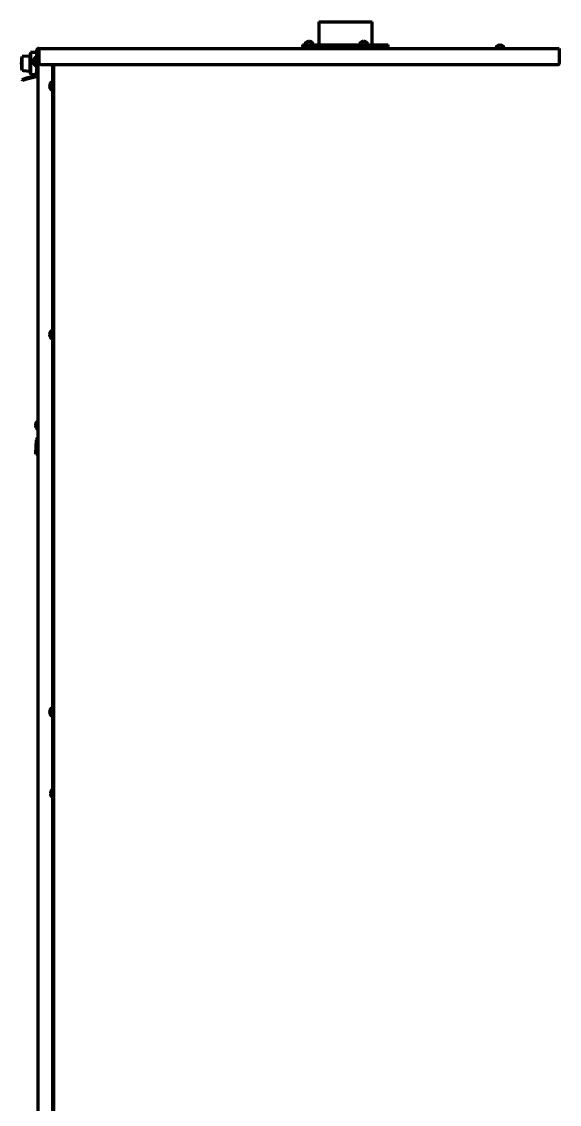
# Model space of a CAD drawing. Header units: inches. Extents: x -2405 to 7588, y 441 to 5654.
# Drawn here: x 4214 to 4717, y 3117 to 4129 of the extents above; entities that cross this region are included whole.
import ezdxf

# ---------------------------------------------------------------- set-up
doc = ezdxf.new("R2010")
doc.units = ezdxf.units.IN

msp = doc.modelspace()

# ---------------------------------------------------------------- linework, layer by layer
at = {"linetype": 'Continuous', "lineweight": 70}
for p, q in [((4491.6, 4128.7), (4541.6, 4128.7)), ((4491.6, 4128.7), (4491.6, 4107.1)), ((4541.6, 4107.1), (4541.6, 4128.7)), ((4480.3, 4109.6), (4480.3, 4109.6)), ((4484.9, 4109.6), (4484.9, 4109.6)), ((4531.3, 4109.6), (4531.3, 4109.6)), ((4535.9, 4109.6), (4535.9, 4109.6)), ((4222.2, 4100), (4221.6, 4096.6)), ((4222.2, 4100), (4222.2, 4079.3)), ((4227.8, 4100), (4222.2, 4100)), ((4227.8, 4101.6), (4228.8, 4101.6)), ((4227.8, 4101.6), (4227.8, 4081.6)), ((4228.8, 4101.6), (4228.8, 4081.6)), ((4229, 4099.9), (4229, 2775.7)), ((4229.8, 4103.6), (4716.6, 4103.6)), ((4229.8, 4103.6), (4229.8, 4101.5)), ((4229.8, 4101.5), (4229.8, 4091.6)), ((4516.6, 4104.6), (4475.6, 4104.6)), ((4475.6, 4104.6), (4475.6, 4103.6)), ((4476.6, 4107.1), (4516.6, 4107.1)), ((4476.6, 4107.1), (4476.6, 4105.6)), ((4476.6, 4105.6), (4556.6, 4105.6)), ((4478.6, 4107.7), (4478.6, 4107.5)), ((4481, 4104.8), (4480.7, 4104.6)), ((4480.9, 4105.6), (4481, 4105.5)), ((4481, 4105.5), (4481, 4104.8)), ((4484.2, 4105.5), (4481, 4105.5)), ((4481, 4104.8), (4484.2, 4104.8)), ((4484.2, 4105.5), (4484.4, 4105.6)), ((4484.2, 4104.8), (4484.2, 4105.5)), ((4484.5, 4104.6), (4484.2, 4104.8)), ((4486.6, 4107.5), (4486.6, 4107.7)), ((4491.6, 4105.6), (4491.6, 4104.6)), ((4516.6, 4107.1), (4556.6, 4107.1)), ((4557.6, 4104.6), (4516.6, 4104.6)), ((4529.6, 4107.7), (4529.6, 4107.5)), ((4532, 4104.8), (4531.7, 4104.6)), ((4531.9, 4105.6), (4532, 4105.5)), ((4532, 4105.5), (4532, 4104.8)), ((4535.2, 4105.5), (4532, 4105.5)), ((4532, 4104.8), (4535.2, 4104.8)), ((4535.2, 4105.5), (4535.4, 4105.6)), ((4535.2, 4104.8), (4535.2, 4105.5)), ((4535.5, 4104.6), (4535.2, 4104.8)), ((4537.6, 4107.5), (4537.6, 4107.7)), ((4541.6, 4104.6), (4541.6, 4105.6)), ((4556.6, 4105.6), (4556.6, 4107.1)), ((4557.6, 4103.6), (4557.6, 4104.6)), ((4657.1, 4104.2), (4657.1, 4104)), ((4658.8, 4106.1), (4658.8, 4106.1)), ((4663.4, 4106.1), (4663.4, 4106.1)), ((4665.1, 4104), (4665.1, 4104.2)), ((4716.6, 4103.6), (4716.6, 4101.5)), ((4716.6, 4102.5), (4716.6, 4102.5)), ((4716.6, 4101.5), (4716.6, 4089.6)), ((4214.8, 4096.1), (4214.3, 4096.1)), ((4214.3, 4096.1), (4215.3, 4096.1)), ((4214.3, 4083.2), (4214.3, 4096.1)), ((4221.6, 4096.6), (4215.3, 4096.2)), ((4215.3, 4096.2), (4215.3, 4096.1)), ((4221.6, 4096.6), (4221.6, 4082.6)), ((4225.3, 4093.8), (4225.4, 4093.8)), ((4225.4, 4089.2), (4225.3, 4089.2)), ((4227.2, 4095.5), (4227.2, 4095.5)), ((4227.4, 4095.5), (4227.2, 4095.5)), ((4229, 4095.6), (4228.8, 4095.6)), ((4229, 4093.6), (4228.8, 4093.3)), ((4228.8, 4089.8), (4229, 4089.4)), ((4232.8, 4088.6), (4715.6, 4088.6)), ((4243, 2777.7), (4243, 4088.6)), ((4243.8, 2437.1), (4243.8, 4088.6)), ((4215.3, 4083.1), (4214.3, 4083.2)), ((4215.3, 4083.1), (4215.3, 4083.1)), ((4215.3, 4083.1), (4221.6, 4082.6)), ((4227.1, 4078.2), (4217.2, 4075.5)), ((4221.6, 4082.6), (4222.2, 4079.3)), ((4222.2, 4079.3), (4227.8, 4079.3)), ((4227.2, 4087.5), (4227.2, 4087.5)), ((4227.2, 4087.5), (4227.4, 4087.5)), ((4227.8, 4078.6), (4227.8, 4081.6)), ((4227.8, 4078.6), (4228.8, 4078.6)), ((4228.8, 4083.6), (4229, 4083.6)), ((4228.8, 4081.6), (4228.8, 4078.6)), ((4214.3, 4074.7), (4217.2, 4075.5)), ((4214.3, 4074.7), (4214.6, 4073.8)), ((4217.5, 4074.6), (4214.6, 4073.8)), ((4227.3, 4077.2), (4217.5, 4074.6)), ((4240.5, 4070.8), (4240.6, 4070.8)), ((4242.6, 4072.5), (4242.4, 4072.5)), ((4240.6, 4066.2), (4240.5, 4066.2)), ((4242.4, 4064.5), (4242.6, 4064.5)), ((4240.5, 3838.6), (4240.6, 3838.6)), ((4242.6, 3840.3), (4242.4, 3840.3)), ((4240.6, 3834), (4240.5, 3834)), ((4242.4, 3832.3), (4242.6, 3832.3)), ((4227.3, 3753.8), (4227.4, 3753.8)), ((4227.4, 3749.2), (4227.3, 3749.2)), ((4227.2, 3725.5), (4227.7, 3737.8)), ((4228.2, 3725.4), (4228.7, 3737.8)), ((4227.2, 3724.5), (4227.2, 3725.5)), ((4228.2, 3724.4), (4227.2, 3724.5)), ((4228.2, 3725.4), (4228.2, 3724.4)), ((4240.5, 3485.9), (4240.6, 3485.9)), ((4240.6, 3481.3), (4240.5, 3481.3)), ((4242.6, 3487.6), (4242.4, 3487.6)), ((4242.4, 3479.6), (4242.6, 3479.6)), ((4241.3, 3409.8), (4241.4, 3409.8)), ((4241.4, 3405.2), (4241.3, 3405.2))]:
    msp.add_line(p, q, dxfattribs=at)
for centre, radius, start, end in [((4479, 4107.7), 0.4, 149.6988, 180), ((4482.8, 4105.5), 4.8, 121.5837, 149.6988), ((4482.6, 4105.8), 3.78, 90.0035, 97.6041), ((4482.6, 4105.8), 3.78, 82.3959, 89.9965), ((4482.4, 4105.5), 4.8, 30.3012, 58.4186), ((4486.2, 4107.7), 0.4, 0, 30.3012), ((4530, 4107.7), 0.4, 149.6988, 180), ((4533.8, 4105.5), 4.8, 121.5837, 149.6988), ((4533.6, 4105.8), 3.78, 90.0035, 97.6041), ((4533.6, 4105.8), 3.78, 82.3959, 89.9965), ((4533.4, 4105.5), 4.8, 30.3012, 58.4186), ((4537.2, 4107.7), 0.4, 0, 30.3012), ((4479, 4107.5), 0.4, 180, 270), ((4486.2, 4107.5), 0.4, 270, 0), ((4530, 4107.5), 0.4, 180, 270), ((4537.2, 4107.5), 0.4, 270, 0), ((4657.5, 4104.2), 0.4, 149.6988, 180), ((4657.5, 4104), 0.4, 180, 270), ((4661.3, 4102), 4.8, 121.5837, 149.6988), ((4661.1, 4102.3), 3.78, 90.0035, 97.6041), ((4661.1, 4102.3), 3.78, 82.3959, 89.9965), ((4660.9, 4102), 4.8, 30.3012, 58.4186), ((4664.7, 4104), 0.4, 270, 0), ((4664.7, 4104.2), 0.4, 0, 30.3012), ((4229.4, 4091.3), 4.8, 120.3012, 148.4186), ((4229.1, 4091.5), 3.78, 172.3959, 179.9965), ((4229.1, 4091.5), 3.78, 180.0035, 187.6041), ((4229.4, 4091.7), 4.8, 211.5837, 239.6988), ((4227.2, 4095.1), 0.4, 90, 120.3012), ((4227.2, 4095.1), 0.4, 90, 120.3012), ((4227.4, 4095.1), 0.4, 0, 90), ((4227.4, 4087.9), 0.4, 270, 0), ((4231.4, 4091.3), 4.8, 120.3012, 123.0826), ((4231.4, 4091.7), 4.8, 236.9176, 239.6988), ((4227.2, 4087.9), 0.4, 239.6988, 270), ((4227.2, 4087.9), 0.4, 239.6988, 270), ((4226.8, 4079.1), 1, 285, 0), ((4226.8, 4079.1), 2, 285, 345.5426), ((4244.6, 4068.3), 4.8, 120.3012, 148.4186), ((4244.3, 4068.5), 3.78, 172.3959, 179.9965), ((4244.3, 4068.5), 3.78, 180.0035, 187.6041), ((4242.4, 4072.1), 0.4, 90, 120.3012), ((4242.6, 4072.1), 0.4, 0, 90), ((4244.6, 4068.7), 4.8, 211.5837, 239.6988), ((4242.4, 4064.9), 0.4, 239.6988, 270), ((4242.6, 4064.9), 0.4, 270, 0), ((4244.6, 3836.1), 4.8, 120.3012, 148.4186), ((4244.3, 3836.3), 3.78, 172.3959, 179.9965), ((4244.3, 3836.3), 3.78, 180.0035, 187.6041), ((4242.4, 3839.9), 0.4, 90, 120.3012), ((4242.6, 3839.9), 0.4, 0, 90), ((4244.6, 3836.5), 4.8, 211.5837, 239.6988), ((4242.4, 3832.7), 0.4, 239.6988, 270), ((4242.6, 3832.7), 0.4, 270, 0), ((4231.4, 3751.3), 4.8, 120.3012, 148.4186), ((4231.1, 3751.5), 3.78, 172.3959, 179.9965), ((4231.1, 3751.5), 3.78, 180.0035, 187.6041), ((4231.4, 3751.7), 4.8, 211.5837, 239.6988), ((4229.7, 3737.8), 2, 109.3527, 178), ((4229.7, 3737.8), 1, 131.5096, 178), ((4244.6, 3483.4), 4.8, 120.3012, 148.4186), ((4244.3, 3483.6), 3.78, 172.3959, 179.9965), ((4244.3, 3483.6), 3.78, 180.0035, 187.6041), ((4244.6, 3483.8), 4.8, 211.5837, 239.6988), ((4242.4, 3487.2), 0.4, 90, 120.3012), ((4242.6, 3487.2), 0.4, 0, 90), ((4242.4, 3480), 0.4, 239.6988, 270), ((4242.6, 3480), 0.4, 270, 0), ((4245.4, 3407.3), 4.8, 120.3012, 148.4186), ((4245.1, 3407.5), 3.78, 172.3959, 179.9965), ((4245.1, 3407.5), 3.78, 180.0035, 187.6041), ((4245.4, 3407.7), 4.8, 211.5837, 239.6988)]:
    msp.add_arc(centre, radius, start, end, dxfattribs=at)
for centre, major_axis, start_param, end_param in [((4232.8, 4091.6), (3, 0), 3.141593, 4.712389), ((4715.6, 4089.6), (1, 0), 4.712389, 6.283185)]:
    msp.add_ellipse(centre, major_axis=major_axis, ratio=0.99863, start_param=start_param, end_param=end_param, dxfattribs=at)
for points in [[(4481.6, 4110.1), (4481.6, 4110.1), (4481.4, 4110.1), (4481.3, 4110), (4481.1, 4110), (4481, 4109.9), (4480.8, 4109.8), (4480.7, 4109.8), (4480.5, 4109.7), (4480.4, 4109.6), (4480.3, 4109.6)], [(4482.1, 4110.1), (4482.1, 4110.1), (4482, 4110.1), (4482, 4110.1), (4481.9, 4110.1), (4481.8, 4110.1), (4481.8, 4110.1), (4481.7, 4110.1), (4481.6, 4110.1), (4481.6, 4110.1)], [(4483.6, 4110.1), (4483.6, 4110.1), (4483.5, 4110.1), (4483.5, 4110.1), (4483.4, 4110.1), (4483.3, 4110.1), (4483.2, 4110.1), (4483.2, 4110.1), (4483.1, 4110.1), (4483.1, 4110.1)], [(4483.1, 4110.1), (4483.1, 4110.1), (4483.1, 4110.1), (4483.1, 4110), (4483.1, 4110), (4483.1, 4109.9), (4483.1, 4109.8), (4483.1, 4109.8), (4483.1, 4109.7), (4483.1, 4109.6), (4483.1, 4109.6)], [(4532.6, 4110.1), (4532.6, 4110.1), (4532.4, 4110.1), (4532.3, 4110), (4532.1, 4110), (4532, 4109.9), (4531.8, 4109.8), (4531.7, 4109.8), (4531.5, 4109.7), (4531.4, 4109.6), (4531.3, 4109.6)], [(4533.1, 4110.1), (4533.1, 4110.1), (4533, 4110.1), (4533, 4110.1), (4532.9, 4110.1), (4532.8, 4110.1), (4532.8, 4110.1), (4532.7, 4110.1), (4532.6, 4110.1), (4532.6, 4110.1)], [(4534.6, 4110.1), (4534.6, 4110.1), (4534.5, 4110.1), (4534.5, 4110.1), (4534.4, 4110.1), (4534.3, 4110.1), (4534.2, 4110.1), (4534.2, 4110.1), (4534.1, 4110.1), (4534.1, 4110.1)], [(4534.1, 4110.1), (4534.1, 4110.1), (4534.1, 4110.1), (4534.1, 4110), (4534.1, 4110), (4534.1, 4109.9), (4534.1, 4109.8), (4534.1, 4109.8), (4534.1, 4109.7), (4534.1, 4109.6), (4534.1, 4109.6)], [(4229.8, 4103.6), (4229.7, 4103.6), (4229.6, 4103.6), (4229.4, 4103.6), (4229.2, 4103.5), (4229, 4103.5), (4228.8, 4103.4), (4228.6, 4103.2), (4228.5, 4103.1), (4228.3, 4103), (4228.2, 4102.8), (4228.1, 4102.6), (4228, 4102.4), (4227.9, 4102.2), (4227.8, 4102), (4227.8, 4101.8), (4227.8, 4101.7), (4227.8, 4101.6)], [(4229.8, 4102.6), (4229.8, 4102.6), (4229.7, 4102.6), (4229.6, 4102.6), (4229.5, 4102.6), (4229.4, 4102.5), (4229.3, 4102.5), (4229.2, 4102.4), (4229.1, 4102.4), (4229.1, 4102.3), (4229, 4102.2), (4228.9, 4102.1), (4228.9, 4102), (4228.9, 4101.9), (4228.8, 4101.8), (4228.8, 4101.7), (4228.8, 4101.7), (4228.8, 4101.6)], [(4660.1, 4106.6), (4660.1, 4106.6), (4659.9, 4106.6), (4659.8, 4106.5), (4659.6, 4106.5), (4659.5, 4106.4), (4659.3, 4106.3), (4659.2, 4106.3), (4659, 4106.2), (4658.9, 4106.1), (4658.8, 4106.1)], [(4660.6, 4106.6), (4660.6, 4106.6), (4660.5, 4106.6), (4660.5, 4106.6), (4660.4, 4106.6), (4660.3, 4106.6), (4660.3, 4106.6), (4660.2, 4106.6), (4660.1, 4106.6), (4660.1, 4106.6)], [(4662.1, 4106.6), (4662.1, 4106.6), (4662, 4106.6), (4662, 4106.6), (4661.9, 4106.6), (4661.8, 4106.6), (4661.7, 4106.6), (4661.7, 4106.6), (4661.6, 4106.6), (4661.6, 4106.6)], [(4661.6, 4106.6), (4661.6, 4106.6), (4661.6, 4106.6), (4661.6, 4106.5), (4661.6, 4106.5), (4661.6, 4106.4), (4661.6, 4106.3), (4661.6, 4106.3), (4661.6, 4106.2), (4661.6, 4106.1), (4661.6, 4106.1)], [(4214.3, 4083.2), (4214.3, 4083.5), (4214.2, 4084), (4214.1, 4084.7), (4214.1, 4085.3), (4214, 4085.9), (4214, 4086.5), (4213.9, 4087), (4213.9, 4087.5), (4213.9, 4087.9), (4213.9, 4088.3), (4213.9, 4088.6), (4213.9, 4088.9), (4213.8, 4089.1), (4213.8, 4089.4), (4213.8, 4089.6), (4213.8, 4089.9), (4213.8, 4090.1), (4213.9, 4090.4), (4213.9, 4090.7), (4213.9, 4091), (4213.9, 4091.4), (4213.9, 4091.8), (4213.9, 4092.3), (4214, 4092.8), (4214, 4093.3), (4214.1, 4093.9), (4214.1, 4094.6), (4214.2, 4095.3), (4214.3, 4095.8), (4214.3, 4096.1)], [(4224.8, 4092.5), (4224.8, 4092.5), (4224.8, 4092.5), (4224.8, 4092.4), (4224.8, 4092.3), (4224.8, 4092.2), (4224.8, 4092.2), (4224.8, 4092.1), (4224.8, 4092.1), (4224.8, 4092)], [(4224.8, 4092), (4224.8, 4092), (4224.9, 4092), (4224.9, 4092), (4225, 4092), (4225, 4092), (4225.1, 4092), (4225.2, 4092), (4225.3, 4092), (4225.3, 4092), (4225.4, 4092)], [(4224.8, 4091), (4224.8, 4091), (4224.8, 4091), (4224.8, 4090.9), (4224.8, 4090.8), (4224.8, 4090.7), (4224.8, 4090.7), (4224.8, 4090.6), (4224.8, 4090.6), (4224.8, 4090.5)], [(4224.8, 4090.5), (4224.8, 4090.5), (4224.9, 4090.4), (4224.9, 4090.2), (4225, 4090), (4225, 4089.9), (4225.1, 4089.7), (4225.2, 4089.6), (4225.3, 4089.4), (4225.3, 4089.3), (4225.4, 4089.2)], [(4240, 4069.5), (4240, 4069.5), (4240, 4069.5), (4240, 4069.4), (4240, 4069.3), (4240, 4069.2), (4240, 4069.2), (4240, 4069.1), (4240, 4069.1), (4240, 4069)], [(4240, 4069), (4240, 4069), (4240.1, 4069), (4240.1, 4069), (4240.2, 4069), (4240.2, 4069), (4240.3, 4069), (4240.4, 4069), (4240.5, 4069), (4240.5, 4069), (4240.6, 4069)], [(4240, 4068), (4240, 4068), (4240, 4068), (4240, 4067.9), (4240, 4067.8), (4240, 4067.7), (4240, 4067.7), (4240, 4067.6), (4240, 4067.6), (4240, 4067.5)], [(4240, 4067.5), (4240, 4067.5), (4240.1, 4067.4), (4240.1, 4067.2), (4240.2, 4067), (4240.2, 4066.9), (4240.3, 4066.7), (4240.4, 4066.6), (4240.5, 4066.4), (4240.5, 4066.3), (4240.6, 4066.2)], [(4240, 3837.3), (4240, 3837.3), (4240, 3837.3), (4240, 3837.2), (4240, 3837.1), (4240, 3837), (4240, 3837), (4240, 3836.9), (4240, 3836.9), (4240, 3836.8)], [(4240, 3836.8), (4240, 3836.8), (4240.1, 3836.8), (4240.1, 3836.8), (4240.2, 3836.8), (4240.2, 3836.8), (4240.3, 3836.8), (4240.4, 3836.8), (4240.5, 3836.8), (4240.5, 3836.8), (4240.6, 3836.8)], [(4240, 3835.8), (4240, 3835.8), (4240, 3835.8), (4240, 3835.7), (4240, 3835.6), (4240, 3835.5), (4240, 3835.5), (4240, 3835.4), (4240, 3835.4), (4240, 3835.3)], [(4240, 3835.3), (4240, 3835.3), (4240.1, 3835.2), (4240.1, 3835), (4240.2, 3834.8), (4240.2, 3834.7), (4240.3, 3834.5), (4240.4, 3834.4), (4240.5, 3834.2), (4240.5, 3834.1), (4240.6, 3834)], [(4226.8, 3752.5), (4226.8, 3752.5), (4226.8, 3752.5), (4226.8, 3752.4), (4226.8, 3752.3), (4226.8, 3752.2), (4226.8, 3752.2), (4226.8, 3752.1), (4226.8, 3752.1), (4226.8, 3752)], [(4226.8, 3752), (4226.8, 3752), (4226.9, 3752), (4226.9, 3752), (4227, 3752), (4227, 3752), (4227.1, 3752), (4227.2, 3752), (4227.3, 3752), (4227.3, 3752), (4227.4, 3752)], [(4226.8, 3751), (4226.8, 3751), (4226.8, 3751), (4226.8, 3750.9), (4226.8, 3750.8), (4226.8, 3750.7), (4226.8, 3750.7), (4226.8, 3750.6), (4226.8, 3750.6), (4226.8, 3750.5)], [(4226.8, 3750.5), (4226.8, 3750.5), (4226.9, 3750.4), (4226.9, 3750.2), (4227, 3750), (4227, 3749.9), (4227.1, 3749.7), (4227.2, 3749.6), (4227.3, 3749.4), (4227.3, 3749.3), (4227.4, 3749.2)], [(4240, 3484.6), (4240, 3484.6), (4240, 3484.6), (4240, 3484.5), (4240, 3484.4), (4240, 3484.3), (4240, 3484.3), (4240, 3484.2), (4240, 3484.2), (4240, 3484.1)], [(4240, 3484.1), (4240, 3484.1), (4240.1, 3484.1), (4240.1, 3484.1), (4240.2, 3484.1), (4240.2, 3484.1), (4240.3, 3484.1), (4240.4, 3484.1), (4240.5, 3484.1), (4240.5, 3484.1), (4240.6, 3484.1)], [(4240, 3483.1), (4240, 3483.1), (4240, 3483.1), (4240, 3483), (4240, 3482.9), (4240, 3482.8), (4240, 3482.8), (4240, 3482.7), (4240, 3482.7), (4240, 3482.6)], [(4240, 3482.6), (4240, 3482.6), (4240.1, 3482.5), (4240.1, 3482.3), (4240.2, 3482.1), (4240.2, 3482), (4240.3, 3481.8), (4240.4, 3481.7), (4240.5, 3481.5), (4240.5, 3481.4), (4240.6, 3481.3)], [(4240.8, 3408.5), (4240.8, 3408.5), (4240.8, 3408.5), (4240.8, 3408.4), (4240.8, 3408.3), (4240.8, 3408.2), (4240.8, 3408.2), (4240.8, 3408.1), (4240.8, 3408.1), (4240.8, 3408)], [(4240.8, 3408), (4240.8, 3408), (4240.9, 3408), (4240.9, 3408), (4241, 3408), (4241, 3408), (4241.1, 3408), (4241.2, 3408), (4241.3, 3408), (4241.3, 3408), (4241.4, 3408)], [(4240.8, 3407), (4240.8, 3407), (4240.8, 3407), (4240.8, 3406.9), (4240.8, 3406.8), (4240.8, 3406.7), (4240.8, 3406.7), (4240.8, 3406.6), (4240.8, 3406.6), (4240.8, 3406.5)], [(4240.8, 3406.5), (4240.8, 3406.5), (4240.9, 3406.4), (4240.9, 3406.2), (4241, 3406), (4241, 3405.9), (4241.1, 3405.7), (4241.2, 3405.6), (4241.3, 3405.4), (4241.3, 3405.3), (4241.4, 3405.2)]]:
    msp.add_open_spline(points, degree=3, dxfattribs=at)
for points, knots in [([(4482.1, 4109.6), (4482.1, 4109.7), (4482.1, 4109.8), (4482.1, 4109.9), (4482.1, 4110), (4482.1, 4110.1), (4482.1, 4110.1), (4482.1, 4110.1)], [0, 0, 0, 0, 0.5, 0.5, 0.75, 0.75, 1, 1, 1, 1]), ([(4484.9, 4109.6), (4484.7, 4109.7), (4484.5, 4109.8), (4484.2, 4109.9), (4484.1, 4110), (4483.8, 4110.1), (4483.7, 4110.1), (4483.6, 4110.1)], [0, 0, 0, 0, 0.5, 0.5, 0.75, 0.75, 1, 1, 1, 1]), ([(4533.1, 4109.6), (4533.1, 4109.7), (4533.1, 4109.8), (4533.1, 4109.9), (4533.1, 4110), (4533.1, 4110.1), (4533.1, 4110.1), (4533.1, 4110.1)], [0, 0, 0, 0, 0.5, 0.5, 0.75, 0.75, 1, 1, 1, 1]), ([(4535.9, 4109.6), (4535.7, 4109.7), (4535.5, 4109.8), (4535.2, 4109.9), (4535.1, 4110), (4534.8, 4110.1), (4534.7, 4110.1), (4534.6, 4110.1)], [0, 0, 0, 0, 0.5, 0.5, 0.75, 0.75, 1, 1, 1, 1]), ([(4230.1, 4101.6), (4230, 4101.6), (4229.7, 4101.4), (4229.2, 4100.9), (4229, 4100.2), (4229, 4099.9)], [0, 0, 0, 0, 0.099574, 0.549787, 1, 1, 1, 1]), ([(4229, 4099.9), (4229, 4100.1), (4229.2, 4100.5), (4229.7, 4101), (4230.1, 4101.2), (4230.1, 4101.3)], [0, 0, 0, 0, 0.437724, 0.875447, 1, 1, 1, 1]), ([(4660.6, 4106.1), (4660.6, 4106.2), (4660.6, 4106.3), (4660.6, 4106.4), (4660.6, 4106.5), (4660.6, 4106.6), (4660.6, 4106.6), (4660.6, 4106.6)], [0, 0, 0, 0, 0.5, 0.5, 0.75, 0.75, 1, 1, 1, 1]), ([(4663.4, 4106.1), (4663.2, 4106.2), (4663, 4106.3), (4662.7, 4106.4), (4662.6, 4106.5), (4662.3, 4106.6), (4662.2, 4106.6), (4662.1, 4106.6)], [0, 0, 0, 0, 0.5, 0.5, 0.75, 0.75, 1, 1, 1, 1]), ([(4225.4, 4093.8), (4225.2, 4093.6), (4225.1, 4093.4), (4225, 4093.1), (4225, 4093), (4224.9, 4092.8), (4224.8, 4092.6), (4224.8, 4092.5)], [0, 0, 0, 0, 0.5, 0.5, 0.75, 0.75, 1, 1, 1, 1]), ([(4225.4, 4091), (4225.2, 4091), (4225.1, 4091), (4225, 4091), (4225, 4091), (4224.9, 4091), (4224.8, 4091), (4224.8, 4091)], [0, 0, 0, 0, 0.5, 0.5, 0.75, 0.75, 1, 1, 1, 1]), ([(4240.6, 4070.8), (4240.4, 4070.6), (4240.3, 4070.4), (4240.2, 4070.1), (4240.2, 4070), (4240.1, 4069.8), (4240, 4069.6), (4240, 4069.5)], [0, 0, 0, 0, 0.5, 0.5, 0.75, 0.75, 1, 1, 1, 1]), ([(4240.6, 4068), (4240.4, 4068), (4240.3, 4068), (4240.2, 4068), (4240.2, 4068), (4240.1, 4068), (4240, 4068), (4240, 4068)], [0, 0, 0, 0, 0.5, 0.5, 0.75, 0.75, 1, 1, 1, 1]), ([(4240.6, 3838.6), (4240.4, 3838.4), (4240.3, 3838.2), (4240.2, 3837.9), (4240.2, 3837.8), (4240.1, 3837.6), (4240, 3837.4), (4240, 3837.3)], [0, 0, 0, 0, 0.5, 0.5, 0.75, 0.75, 1, 1, 1, 1]), ([(4240.6, 3835.8), (4240.4, 3835.8), (4240.3, 3835.8), (4240.2, 3835.8), (4240.2, 3835.8), (4240.1, 3835.8), (4240, 3835.8), (4240, 3835.8)], [0, 0, 0, 0, 0.5, 0.5, 0.75, 0.75, 1, 1, 1, 1]), ([(4227.4, 3753.8), (4227.2, 3753.6), (4227.1, 3753.4), (4227, 3753.1), (4227, 3753), (4226.9, 3752.8), (4226.8, 3752.6), (4226.8, 3752.5)], [0, 0, 0, 0, 0.5, 0.5, 0.75, 0.75, 1, 1, 1, 1]), ([(4227.4, 3751), (4227.2, 3751), (4227.1, 3751), (4227, 3751), (4227, 3751), (4226.9, 3751), (4226.8, 3751), (4226.8, 3751)], [0, 0, 0, 0, 0.5, 0.5, 0.75, 0.75, 1, 1, 1, 1]), ([(4240.6, 3485.9), (4240.4, 3485.7), (4240.3, 3485.5), (4240.2, 3485.2), (4240.2, 3485.1), (4240.1, 3484.9), (4240, 3484.7), (4240, 3484.6)], [0, 0, 0, 0, 0.5, 0.5, 0.75, 0.75, 1, 1, 1, 1]), ([(4240.6, 3483.1), (4240.4, 3483.1), (4240.3, 3483.1), (4240.2, 3483.1), (4240.2, 3483.1), (4240.1, 3483.1), (4240, 3483.1), (4240, 3483.1)], [0, 0, 0, 0, 0.5, 0.5, 0.75, 0.75, 1, 1, 1, 1]), ([(4241.4, 3409.8), (4241.2, 3409.6), (4241.1, 3409.4), (4241, 3409.1), (4241, 3409), (4240.9, 3408.8), (4240.8, 3408.6), (4240.8, 3408.5)], [0, 0, 0, 0, 0.5, 0.5, 0.75, 0.75, 1, 1, 1, 1]), ([(4241.4, 3407), (4241.2, 3407), (4241.1, 3407), (4241, 3407), (4241, 3407), (4240.9, 3407), (4240.8, 3407), (4240.8, 3407)], [0, 0, 0, 0, 0.5, 0.5, 0.75, 0.75, 1, 1, 1, 1])]:
    msp.add_open_spline(points, degree=3, knots=knots, dxfattribs=at)

doc.saveas('drawing.dxf')
